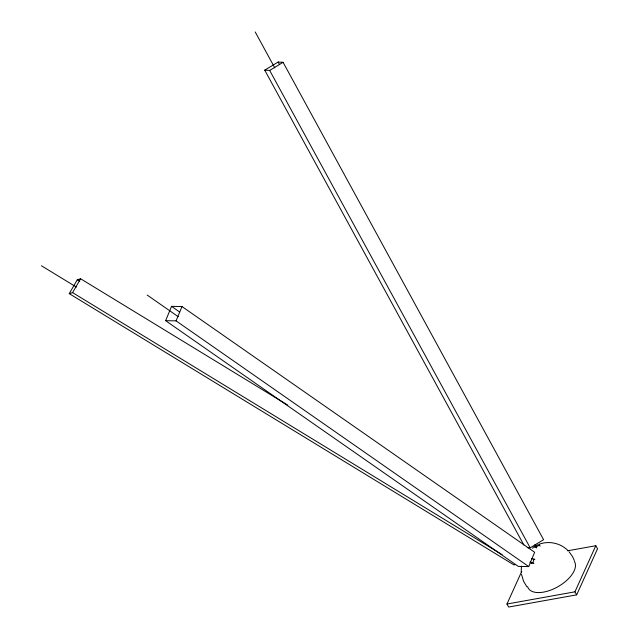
<?xml version="1.0" encoding="UTF-8"?>
<svg xmlns="http://www.w3.org/2000/svg" width="639" height="639" viewBox="0 0 639 639"><rect width="100%" height="100%" fill="white"/><g stroke="black" fill="none" stroke-linecap="round" stroke-linejoin="round"><path stroke-width="0.96" d="M521.44 566.218L521.208 572.001M165.629 320.69L171.548 306.361L181.987 306.536L534.643 552.264L528.733 566.585L518.293 566.41L165.629 320.69L176.068 320.866L528.733 566.585M176.068 320.866L181.987 306.536M567.648 550.778L595.812 545.73L597.545 548.757L576.674 594.853L508.684 607.05L506.951 604.023L521.688 571.482M576.674 594.853L574.932 591.826L595.812 545.73M515.641 564.421L513.98 564.932L69.252 293.636L77.263 279.778L80.594 278.756L287.798 405.15M69.252 293.636L72.574 292.614L80.594 278.756M523.836 544.979L264.73 70.146L278.141 62.031L283.085 62.318L543.589 539.707L530.178 547.823L527.207 547.655M264.73 70.146L269.674 70.434L283.085 62.318M536.105 546.585L535.586 546.816A25.185 23.978 -86.7 0 0 534.611 547.296M539.3 544.172C549.117 540.538 560.882 543.198 568.143 550.77M506.951 604.023L574.932 591.826M536.704 547.974L536.161 546.984L534.803 546.688A27.437 7.013 58.8 0 0 532.662 548.358M540.179 546.105L538.757 544.843A27.269 6.973 58.8 0 0 536.121 546.513M530.386 562.44L531.928 563.167M77.263 279.778L79.787 281.32M41.455 265.784L76.36 287.071M72.574 292.614L502.142 554.66M171.548 306.361L179.711 312.048M531.384 558.758A27.397 8.067 22.4 0 1 534.028 559.069L534.851 559.644M529.995 562.608A26.83 7.9 22.4 0 1 532.926 562.951L533.845 563.582M147.162 295.042L178.257 316.712M530.202 561.937L531.832 563.079M569.085 551.761L572.568 556.641L574.301 560.467M526.919 586.858L523.573 581.274L521.48 574.253M278.141 62.031L279.531 64.587M255.201 31.95L274.802 67.878M534.947 544.604L536.377 547.232M269.674 70.434L530.178 547.823M532.926 562.951A26.734 20.456 -89 0 1 534.028 559.069M536.161 546.984A27.197 25.895 -86.7 0 1 539.628 545.083M574.309 561.274A26.662 13.531 -29.8 0 1 557.144 587.153A26.662 13.531 -29.8 0 1 527.63 586.722"/></g></svg>
